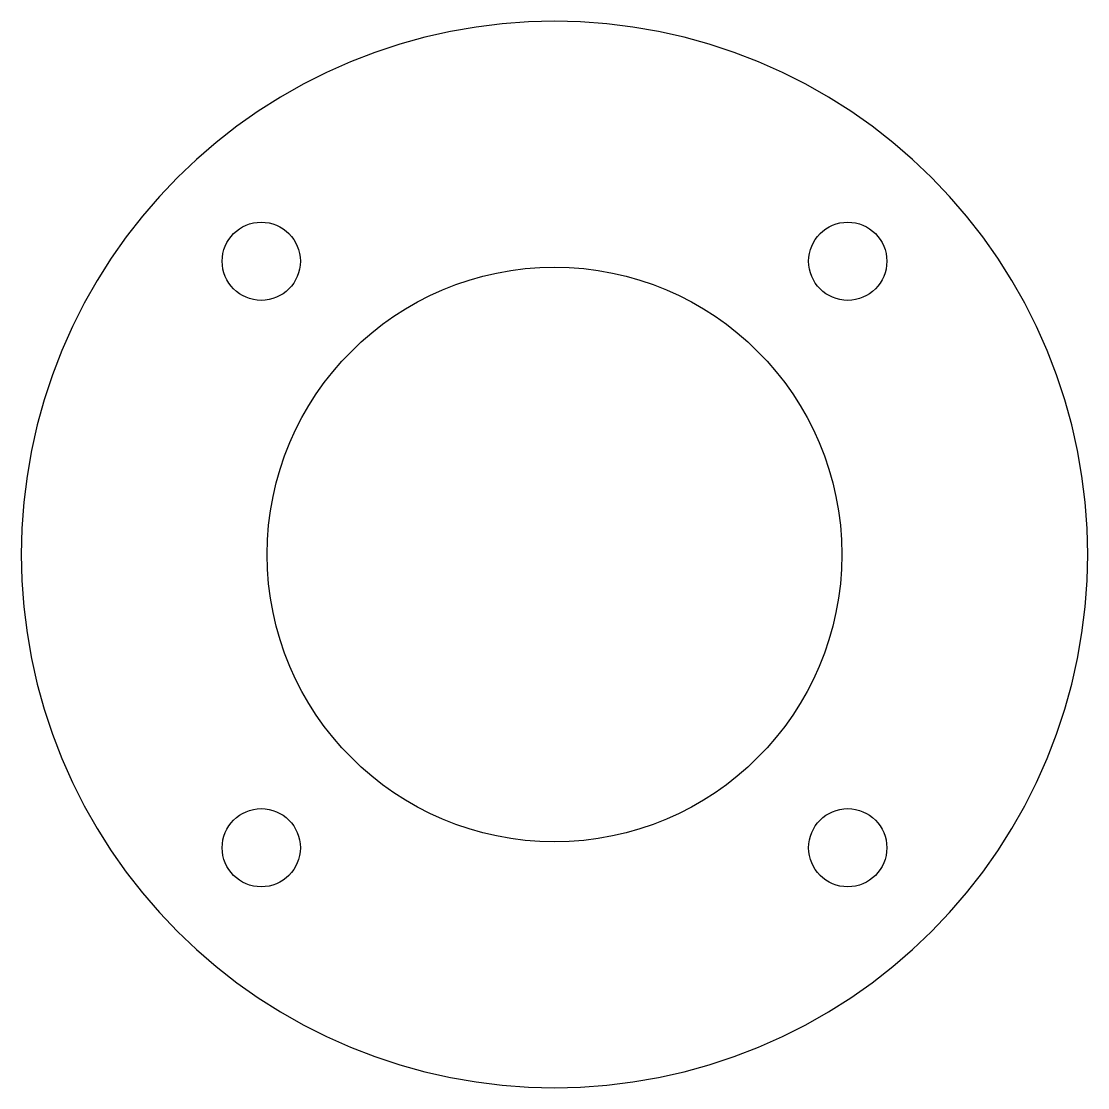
# Model space of a CAD drawing. Header units: millimetres. Extents: x -45 to 45, y -45 to 45.
import ezdxf

# ---------------------------------------------------------------- set-up
doc = ezdxf.new("R2010")
doc.units = ezdxf.units.MM
doc.layers.add('CUT_HOLES', color=7, linetype='Continuous')
doc.layers.add('CUT_OUTER', color=7, linetype='Continuous')

msp = doc.modelspace()

# ---------------------------------------------------------------- linework, layer by layer
at = {"layer": 'CUT_HOLES'}
for centre, radius in [((-24.749, 24.749), 3.3), ((24.749, 24.749), 3.3), ((0, 0), 24.25), ((-24.749, -24.749), 3.3), ((24.749, -24.749), 3.3)]:
    msp.add_circle(centre, radius, dxfattribs=at)
at = {"layer": 'CUT_OUTER'}
msp.add_lwpolyline([(45, 0), (44.946, 2.208), (44.783, 4.411), (44.513, 6.603), (44.135, 8.779), (43.651, 10.934), (43.062, 13.063), (42.369, 15.16), (41.575, 17.221), (40.68, 19.24), (39.686, 21.213), (38.598, 23.135), (37.416, 25.001), (36.144, 26.806), (34.785, 28.548), (33.343, 30.22), (31.82, 31.82), (30.22, 33.343), (28.548, 34.785), (26.806, 36.144), (25.001, 37.416), (23.135, 38.598), (21.213, 39.686), (19.24, 40.68), (17.221, 41.575), (15.16, 42.369), (13.063, 43.062), (10.934, 43.651), (8.779, 44.135), (6.603, 44.513), (4.411, 44.783), (2.208, 44.946), (0, 45), (-2.208, 44.946), (-4.411, 44.783), (-6.603, 44.513), (-8.779, 44.135), (-10.934, 43.651), (-13.063, 43.062), (-15.16, 42.369), (-17.221, 41.575), (-19.24, 40.68), (-21.213, 39.686), (-23.135, 38.598), (-25.001, 37.416), (-26.806, 36.144), (-28.548, 34.785), (-30.22, 33.343), (-31.82, 31.82), (-33.343, 30.22), (-34.785, 28.548), (-36.144, 26.806), (-37.416, 25.001), (-38.598, 23.135), (-39.686, 21.213), (-40.68, 19.24), (-41.575, 17.221), (-42.369, 15.16), (-43.062, 13.063), (-43.651, 10.934), (-44.135, 8.779), (-44.513, 6.603), (-44.783, 4.411), (-44.946, 2.208), (-45, 0), (-44.946, -2.208), (-44.783, -4.411), (-44.513, -6.603), (-44.135, -8.779), (-43.651, -10.934), (-43.062, -13.063), (-42.369, -15.16), (-41.575, -17.221), (-40.68, -19.24), (-39.686, -21.213), (-38.598, -23.135), (-37.416, -25.001), (-36.144, -26.806), (-34.785, -28.548), (-33.343, -30.22), (-31.82, -31.82), (-30.22, -33.343), (-28.548, -34.785), (-26.806, -36.144), (-25.001, -37.416), (-23.135, -38.598), (-21.213, -39.686), (-19.24, -40.68), (-17.221, -41.575), (-15.16, -42.369), (-13.063, -43.062), (-10.934, -43.651), (-8.779, -44.135), (-6.603, -44.513), (-4.411, -44.783), (-2.208, -44.946), (0, -45), (2.208, -44.946), (4.411, -44.783), (6.603, -44.513), (8.779, -44.135), (10.934, -43.651), (13.063, -43.062), (15.16, -42.369), (17.221, -41.575), (19.24, -40.68), (21.213, -39.686), (23.135, -38.598), (25.001, -37.416), (26.806, -36.144), (28.548, -34.785), (30.22, -33.343), (31.82, -31.82), (33.343, -30.22), (34.785, -28.548), (36.144, -26.806), (37.416, -25.001), (38.598, -23.135), (39.686, -21.213), (40.68, -19.24), (41.575, -17.221), (42.369, -15.16), (43.062, -13.063), (43.651, -10.934), (44.135, -8.779), (44.513, -6.603), (44.783, -4.411), (44.946, -2.208)], close=True, dxfattribs=at)

doc.saveas('drawing.dxf')
